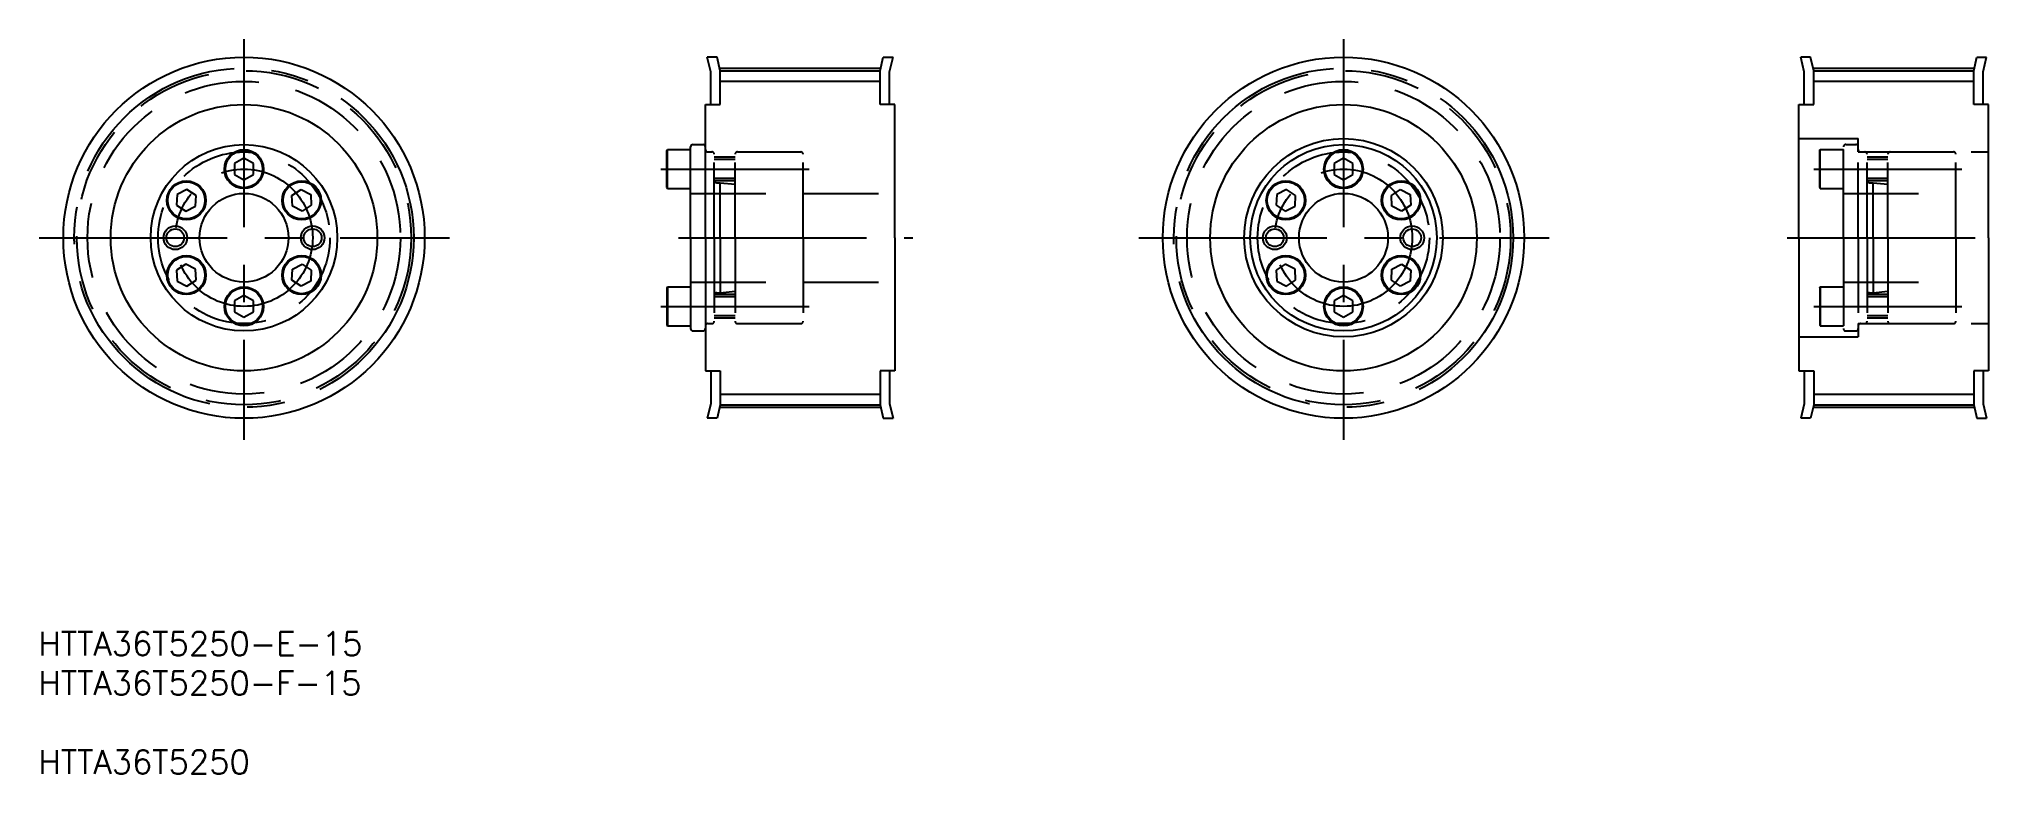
# Model space of a CAD drawing. Extents: x 15 to 346, y 12 to 136.
import ezdxf

# ---------------------------------------------------------------- set-up
doc = ezdxf.new("R2010")
doc.units = 0
doc.header["$PDMODE"] = 1
doc.linetypes.add('CENTER', pattern=[50.8, 31.75, -6.35, 6.35, -6.35])
doc.linetypes.add('DASHED', pattern=[19.05, 12.7, -6.35])
doc.layers.get('0').update_dxf_attribs({"linetype": 'CONTINUOUS'})
doc.layers.add('CENTER', color=1, linetype='CENTER')
doc.styles.add('MISUMI', font='txt.shx')

# ---------------------------------------------------------------- blocks, each defined once
blk = doc.blocks.new('*U6')
at = {"color": 7, "linetype": 'CONTINUOUS', "style": 'MISUMI'}
for s, p in [('HTTA36T5250-E-15', (15.05, 31.56)), ('HTTA36T5250-F-15', (15.05, 24.9)), ('HTTA36T5250', (15.05, 11.56))]:
    blk.add_text(s, height=4, dxfattribs=at).set_placement(p)

msp = doc.modelspace()

# ---------------------------------------------------------------- linework, layer by layer
at = {"color": 7, "linetype": 'CONTINUOUS'}
for p, q in [((128.54, 130.18), (127.96, 132.64)), ((129.61, 132.64), (127.96, 132.64)), ((130.14, 130.37), (129.61, 132.64)), ((157.14, 130.37), (157.67, 132.64)), ((157.67, 132.64), (159.32, 132.64)), ((158.74, 130.18), (159.32, 132.64)), ((313.19, 130.18), (312.61, 132.64)), ((314.25, 132.64), (312.61, 132.64)), ((314.79, 130.37), (314.25, 132.64)), ((341.79, 130.37), (342.32, 132.64)), ((342.32, 132.64), (343.97, 132.64)), ((343.39, 130.18), (343.97, 132.64)), ((128.54, 124.64), (128.54, 130.18)), ((130.14, 130.37), (157.14, 130.37)), ((130.14, 124.64), (130.14, 130.37)), ((157.14, 124.64), (157.14, 130.37)), ((158.74, 124.64), (158.74, 130.18)), ((313.19, 124.64), (313.19, 130.18)), ((314.79, 130.37), (341.79, 130.37)), ((314.79, 124.64), (314.79, 130.37)), ((341.79, 124.64), (341.79, 130.37)), ((343.39, 124.64), (343.39, 130.18)), ((127.64, 102.14), (127.64, 124.64)), ((127.64, 124.64), (130.14, 124.64)), ((159.64, 124.64), (157.14, 124.64)), ((159.64, 102.14), (159.64, 124.64)), ((312.29, 102.14), (312.29, 124.64)), ((312.29, 124.64), (314.79, 124.64)), ((344.29, 124.64), (341.79, 124.64)), ((344.29, 102.14), (344.29, 124.64)), ((121.14, 116.88), (121.23, 117.04)), ((121.14, 110.61), (121.14, 116.88)), ((121.23, 110.44), (121.23, 117.04)), ((121.23, 117.04), (125.14, 117.04)), ((125.14, 102.14), (125.14, 117.49)), ((125.14, 110.44), (125.14, 117.04)), ((125.54, 117.89), (127.24, 117.89)), ((127.64, 102.14), (127.64, 117.49)), ((49.73, 115.59), (48.13, 114.67)), ((48.13, 114.67), (48.13, 112.82)), ((48.13, 112.82), (49.73, 111.9)), ((51.33, 114.67), (49.73, 115.59)), ((49.73, 111.9), (51.33, 112.82)), ((50.53, 115.13), (50.53, 115.13)), ((50.93, 114.9), (50.93, 114.9)), ((51.33, 112.82), (51.33, 114.67)), ((125.14, 111.74), (125.14, 115.74)), ((235.38, 115.59), (233.78, 114.67)), ((233.78, 114.67), (233.78, 112.82)), ((233.78, 112.82), (235.38, 111.9)), ((236.98, 114.67), (235.38, 115.59)), ((235.38, 111.9), (236.98, 112.82)), ((236.18, 115.13), (236.18, 115.13)), ((236.58, 114.9), (236.58, 114.9)), ((236.98, 112.82), (236.98, 114.67)), ((38.45, 109.47), (38.35, 107.62)), ((40.1, 110.31), (38.45, 109.47)), ((41.65, 109.3), (40.1, 110.31)), ((41.55, 107.46), (41.65, 109.3)), ((57.81, 109.3), (59.36, 110.31)), ((57.91, 107.46), (57.81, 109.3)), ((59.36, 110.31), (61.01, 109.47)), ((61.01, 109.47), (61.1, 107.62)), ((121.14, 110.61), (121.23, 110.44)), ((121.23, 110.44), (125.14, 110.44)), ((224.1, 109.47), (224, 107.62)), ((225.75, 110.31), (224.1, 109.47)), ((227.29, 109.3), (225.75, 110.31)), ((227.2, 107.46), (227.29, 109.3)), ((243.46, 109.3), (245.01, 110.31)), ((243.56, 107.46), (243.46, 109.3)), ((245.01, 110.31), (246.66, 109.47)), ((246.66, 109.47), (246.75, 107.62)), ((38.35, 107.62), (39.9, 106.62)), ((39.9, 106.62), (41.55, 107.46)), ((59.55, 106.62), (57.91, 107.46)), ((61.1, 107.62), (59.55, 106.62)), ((224, 107.62), (225.55, 106.62)), ((225.55, 106.62), (227.2, 107.46)), ((245.2, 106.62), (243.56, 107.46)), ((246.75, 107.62), (245.2, 106.62)), ((125.14, 102.14), (125.14, 86.79)), ((127.64, 102.14), (127.64, 79.64)), ((159.64, 102.14), (159.64, 79.64)), ((312.29, 102.14), (312.29, 79.64)), ((344.29, 102.14), (344.29, 79.64)), ((39.9, 97.67), (38.35, 96.67)), ((38.35, 96.67), (38.45, 94.82)), ((41.55, 96.83), (39.9, 97.67)), ((41.65, 94.99), (41.55, 96.83)), ((57.81, 94.99), (57.91, 96.83)), ((57.91, 96.83), (59.55, 97.67)), ((59.55, 97.67), (61.1, 96.67)), ((61.1, 96.67), (61.01, 94.82)), ((225.55, 97.67), (224, 96.67)), ((224, 96.67), (224.1, 94.82)), ((227.2, 96.83), (225.55, 97.67)), ((227.29, 94.99), (227.2, 96.83)), ((243.46, 94.99), (243.56, 96.83)), ((243.56, 96.83), (245.2, 97.67)), ((245.2, 97.67), (246.75, 96.67)), ((246.75, 96.67), (246.66, 94.82)), ((38.45, 94.82), (40.1, 93.98)), ((40.1, 93.98), (41.65, 94.99)), ((59.36, 93.98), (57.81, 94.99)), ((61.01, 94.82), (59.36, 93.98)), ((121.14, 93.68), (121.23, 93.84)), ((121.14, 93.68), (121.14, 87.41)), ((121.23, 93.84), (125.14, 93.84)), ((121.23, 93.84), (121.23, 87.24)), ((125.14, 93.84), (125.14, 87.24)), ((224.1, 94.82), (225.75, 93.98)), ((225.75, 93.98), (227.29, 94.99)), ((245.01, 93.98), (243.46, 94.99)), ((246.66, 94.82), (245.01, 93.98)), ((49.73, 92.39), (48.13, 91.47)), ((48.13, 91.47), (48.13, 89.62)), ((48.13, 89.62), (49.73, 88.7)), ((51.33, 91.47), (49.73, 92.39)), ((49.73, 88.7), (51.33, 89.62)), ((51.33, 89.62), (51.33, 91.47)), ((125.14, 92.54), (125.14, 88.54)), ((235.38, 92.39), (233.78, 91.47)), ((233.78, 91.47), (233.78, 89.62)), ((233.78, 89.62), (235.38, 88.7)), ((236.98, 91.47), (235.38, 92.39)), ((235.38, 88.7), (236.98, 89.62)), ((236.98, 89.62), (236.98, 91.47)), ((121.14, 87.41), (121.23, 87.24)), ((121.23, 87.24), (125.14, 87.24)), ((125.54, 86.39), (127.24, 86.39)), ((127.64, 79.64), (130.14, 79.64)), ((128.54, 79.64), (128.54, 74.1)), ((130.14, 79.64), (130.14, 73.92)), ((159.64, 79.64), (157.14, 79.64)), ((157.14, 79.64), (157.14, 73.92)), ((158.74, 79.64), (158.74, 74.1)), ((312.29, 79.64), (314.79, 79.64)), ((313.19, 79.64), (313.19, 74.1)), ((314.79, 79.64), (314.79, 73.92)), ((344.29, 79.64), (341.79, 79.64)), ((341.79, 79.64), (341.79, 73.92)), ((343.39, 79.64), (343.39, 74.1)), ((128.54, 74.1), (127.96, 71.64)), ((130.14, 73.92), (129.61, 71.64)), ((130.14, 73.92), (157.14, 73.92)), ((157.14, 73.92), (157.67, 71.64)), ((158.74, 74.1), (159.32, 71.64)), ((313.19, 74.1), (312.61, 71.64)), ((314.79, 73.92), (314.25, 71.64)), ((314.79, 73.92), (341.79, 73.92)), ((341.79, 73.92), (342.32, 71.64)), ((343.39, 74.1), (343.97, 71.64)), ((129.61, 71.64), (127.96, 71.64)), ((157.67, 71.64), (159.32, 71.64)), ((314.25, 71.64), (312.61, 71.64)), ((342.32, 71.64), (343.97, 71.64))]:
    msp.add_line(p, q, dxfattribs=at)
at = {"color": 3, "linetype": 'CONTINUOUS'}
for p, q in [((130.14, 128.57), (157.14, 128.57)), ((314.79, 128.57), (341.79, 128.57)), ((130.14, 75.72), (157.14, 75.72)), ((314.79, 75.72), (341.79, 75.72))]:
    msp.add_line(p, q, dxfattribs=at)
at = {"color": 3, "linetype": 'DASHED'}
for p, q in [((128.05, 116.64), (128.74, 116.64)), ((129.14, 102.14), (129.14, 116.24)), ((132.64, 102.14), (132.64, 116.24)), ((133.04, 116.64), (143.74, 116.64)), ((144.14, 102.14), (144.14, 116.24)), ((312.29, 118.89), (322.29, 118.89)), ((315.79, 116.88), (315.88, 117.04)), ((315.79, 110.61), (315.79, 116.88)), ((315.88, 110.44), (315.88, 117.04)), ((315.88, 117.04), (319.79, 117.04)), ((319.79, 102.14), (319.79, 117.49)), ((319.79, 110.44), (319.79, 117.04)), ((320.19, 117.89), (321.89, 117.89)), ((322.29, 116.64), (322.29, 118.89)), ((322.29, 102.14), (322.29, 117.49)), ((322.29, 116.64), (344.29, 116.64)), ((322.7, 116.64), (323.39, 116.64)), ((323.79, 102.14), (323.79, 116.24)), ((327.29, 102.14), (327.29, 116.24)), ((327.69, 116.64), (338.39, 116.64)), ((338.79, 102.14), (338.79, 116.24)), ((132.64, 115.74), (129.14, 115.74)), ((132.64, 115.34), (129.14, 115.34)), ((319.79, 111.74), (319.79, 115.74)), ((327.29, 115.74), (323.79, 115.74)), ((327.29, 115.34), (323.79, 115.34)), ((125.14, 109.64), (159.64, 109.64)), ((132.64, 112.14), (129.14, 112.14)), ((132.64, 111.74), (129.15, 111.74)), ((129.55, 111.44), (130.14, 111.44)), ((130.14, 111.44), (132.64, 111.19)), ((130.14, 102.14), (130.14, 111.44)), ((315.79, 110.61), (315.88, 110.44)), ((315.88, 110.44), (319.79, 110.44)), ((319.79, 109.64), (338.79, 109.64)), ((327.29, 112.14), (323.79, 112.14)), ((327.29, 111.74), (323.8, 111.74)), ((324.2, 111.44), (324.79, 111.44)), ((324.79, 111.44), (327.29, 111.19)), ((324.79, 102.14), (324.79, 111.44)), ((127.64, 102.14), (127.64, 86.79)), ((129.14, 102.14), (129.14, 88.04)), ((130.14, 102.14), (130.14, 92.84)), ((132.64, 102.14), (132.64, 88.04)), ((144.14, 102.14), (144.14, 88.04)), ((319.79, 102.14), (319.79, 86.79)), ((322.29, 102.14), (322.29, 86.79)), ((323.79, 102.14), (323.79, 88.04)), ((324.79, 102.14), (324.79, 92.84)), ((327.29, 102.14), (327.29, 88.04)), ((338.79, 102.14), (338.79, 88.04)), ((125.14, 94.64), (159.64, 94.64)), ((129.55, 92.84), (130.14, 92.84)), ((130.14, 92.84), (132.64, 93.09)), ((315.79, 93.68), (315.88, 93.84)), ((315.79, 93.68), (315.79, 87.41)), ((315.88, 93.84), (319.79, 93.84)), ((315.88, 93.84), (315.88, 87.24)), ((319.79, 94.64), (338.79, 94.64)), ((319.79, 93.84), (319.79, 87.24)), ((324.2, 92.84), (324.79, 92.84)), ((324.79, 92.84), (327.29, 93.09)), ((132.64, 92.14), (129.14, 92.14)), ((132.64, 92.54), (129.15, 92.54)), ((319.79, 92.54), (319.79, 88.54)), ((327.29, 92.14), (323.79, 92.14)), ((327.29, 92.54), (323.8, 92.54)), ((128.05, 87.64), (128.74, 87.64)), ((132.64, 88.94), (129.14, 88.94)), ((132.64, 88.54), (129.14, 88.54)), ((133.04, 87.64), (143.74, 87.64)), ((315.79, 87.41), (315.88, 87.24)), ((315.88, 87.24), (319.79, 87.24)), ((320.19, 86.39), (321.89, 86.39)), ((322.29, 87.64), (322.29, 85.39)), ((322.29, 87.64), (344.29, 87.64)), ((322.7, 87.64), (323.39, 87.64)), ((327.29, 88.94), (323.79, 88.94)), ((327.29, 88.54), (323.79, 88.54)), ((327.69, 87.64), (338.39, 87.64)), ((312.29, 85.39), (322.29, 85.39))]:
    msp.add_line(p, q, dxfattribs=at)
at = {"color": 7, "linetype": 'CONTINUOUS'}
for centre, radius in [((49.73, 102.14), 30.5), ((235.38, 102.14), 30.5), ((49.73, 102.14), 22.5), ((235.38, 102.14), 22.5), ((49.73, 102.14), 15.75), ((49.73, 113.74), 3.3), ((49.73, 113.74), 3.14), ((235.38, 102.14), 16.75), ((235.38, 102.14), 15.75), ((235.38, 113.74), 3.3), ((235.38, 113.74), 3.14), ((40, 108.46), 3.3), ((40, 108.46), 3.14), ((49.73, 102.14), 7.5), ((59.46, 108.46), 3.3), ((59.46, 108.46), 3.14), ((225.65, 108.46), 3.3), ((225.65, 108.46), 3.14), ((235.38, 102.14), 7.5), ((245.11, 108.46), 3.3), ((245.11, 108.46), 3.14), ((38.13, 102.14), 1.5), ((61.33, 102.14), 1.5), ((223.78, 102.14), 1.5), ((246.98, 102.14), 1.5), ((40, 95.83), 3.3), ((40, 95.83), 3.14), ((59.46, 95.83), 3.3), ((59.46, 95.83), 3.14), ((225.65, 95.83), 3.3), ((225.65, 95.83), 3.14), ((245.11, 95.83), 3.3), ((245.11, 95.83), 3.14), ((49.73, 90.54), 3.3), ((49.73, 90.54), 3.14), ((235.38, 90.54), 3.3), ((235.38, 90.54), 3.14)]:
    msp.add_circle(centre, radius, dxfattribs=at)
at = {"color": 3, "linetype": 'DASHED'}
for centre, radius in [((49.73, 102.14), 28.22), ((235.38, 102.14), 28.22), ((49.73, 102.14), 26.42), ((235.38, 102.14), 26.42), ((49.73, 102.14), 14.5), ((235.38, 102.14), 14.5)]:
    msp.add_circle(centre, radius, dxfattribs=at)
at = {"color": 3}
for centre in [(38.13, 102.14), (61.33, 102.14), (223.78, 102.14), (246.98, 102.14)]:
    msp.add_circle(centre, 2, dxfattribs=at)
at = {"color": 7, "linetype": 'CONTINUOUS'}
for centre, start, end in [((125.54, 117.49), 90, 180), ((127.24, 117.49), 0, 90), ((125.54, 86.79), 180, 270), ((127.24, 86.79), 270, 0)]:
    msp.add_arc(centre, 0.4, start, end, dxfattribs=at)
at = {"color": 3, "linetype": 'DASHED'}
for centre, radius, start, end in [((128.05, 117.05), 0.41, 180, 270), ((128.74, 116.24), 0.4, 0, 90), ((133.04, 116.24), 0.4, 90, 180), ((143.74, 116.24), 0.4, 0, 90), ((320.19, 117.49), 0.4, 90, 180), ((321.89, 117.49), 0.4, 0, 90), ((322.7, 117.05), 0.41, 180, 270), ((323.39, 116.24), 0.4, 0, 90), ((327.69, 116.24), 0.4, 90, 180), ((338.39, 116.24), 0.4, 0, 90), ((129.55, 111.85), 0.41, 180, 270), ((324.2, 111.85), 0.41, 180, 270), ((129.55, 92.43), 0.41, 90, 180), ((324.2, 92.43), 0.41, 90, 180), ((128.05, 87.23), 0.41, 90, 180), ((128.74, 88.04), 0.4, 270, 0), ((133.04, 88.04), 0.4, 180, 270), ((143.74, 88.04), 0.4, 270, 0), ((320.19, 86.79), 0.4, 180, 270), ((321.89, 86.79), 0.4, 270, 0), ((322.7, 87.23), 0.41, 90, 180), ((323.39, 88.04), 0.4, 270, 0), ((327.69, 88.04), 0.4, 180, 270), ((338.39, 88.04), 0.4, 270, 0)]:
    msp.add_arc(centre, radius, start, end, dxfattribs=at)
at = {"color": 7, "linetype": 'CONTINUOUS'}
for p in [(199.34, 126.85), (197.34, 124.35), (200.64, 121.65), (201.14, 121.65), (200.64, 113.05), (201.14, 113.05), (197.34, 110.35), (197.34, 106.6), (199.34, 107.85)]:
    msp.add_point(p, dxfattribs=at)
at = {"layer": 'CENTER', "color": 1, "linetype": 'CENTER'}
for p, q in [((49.73, 135.69), (49.73, 67.97)), ((235.38, 135.69), (235.38, 67.97)), ((130.04, 130.79), (157.24, 130.79)), ((314.69, 130.79), (341.89, 130.79)), ((120.14, 113.74), (145.14, 113.74)), ((314.79, 113.74), (339.79, 113.74)), ((15.15, 102.14), (84.44, 102.14)), ((123.09, 102.14), (162.64, 102.14)), ((200.8, 102.14), (270.09, 102.14)), ((310.29, 102.14), (346.03, 102.14)), ((120.14, 90.54), (145.14, 90.54)), ((314.79, 90.54), (339.79, 90.54)), ((130.04, 73.49), (157.24, 73.49)), ((314.69, 73.49), (341.89, 73.49))]:
    msp.add_line(p, q, dxfattribs=at)
for centre, radius in [((49.73, 102.14), 28.65), ((235.38, 102.14), 28.65), ((49.73, 102.14), 11.6), ((235.38, 102.14), 11.6)]:
    msp.add_circle(centre, radius, dxfattribs=at)

# ---------------------------------------------------------------- block references
at = {"color": 7, "linetype": 'CONTINUOUS'}
msp.add_blockref('*U6', (0, 0), dxfattribs=at)

doc.saveas('drawing.dxf')
